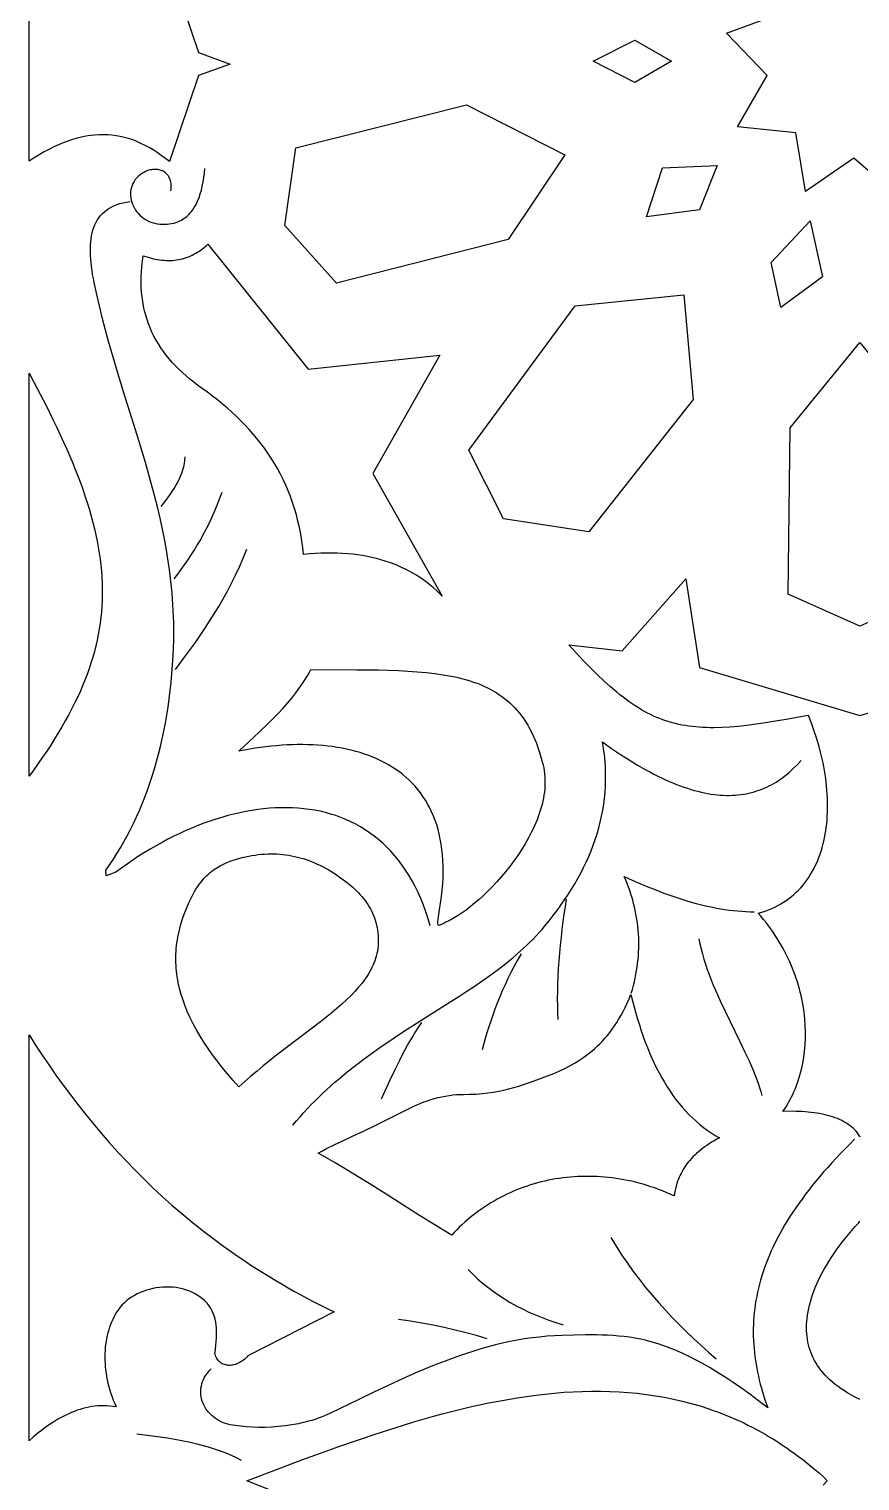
# Model space of a CAD drawing. Extents: x -332 to 348, y -263 to 352.
# Drawn here: x 233.83 to 261.73, y 121.66 to 170.39 of the extents above; entities that cross this region are included whole.
import ezdxf

# ---------------------------------------------------------------- set-up
doc = ezdxf.new("R2010")
doc.units = 0
doc.layers.add('LAYER_1', color=18, linetype='CONTINUOUS')
doc.layers.add('LAYER_2', color=174, linetype='CONTINUOUS')

msp = doc.modelspace()

# ---------------------------------------------------------------- linework, layer by layer
at = {"layer": 'LAYER_1'}
for points in [[(262.899, 172.108), (264.798, 172.596), (264.45, 170.637), (266.213, 169.771), (264.708, 168.498), (265.51, 166.682), (263.551, 166.69), (263.017, 164.775), (261.522, 166.061), (259.901, 164.942), (259.569, 166.904), (257.62, 167.105), (258.607, 168.825), (257.241, 170.252), (259.085, 170.925), (258.942, 172.91), (260.78, 172.222), (261.926, 173.836)], [(255.404, 169.306), (254.17, 168.592), (252.769, 169.306), (254.17, 170.019)], [(251.814, 166.165), (249.919, 163.325), (244.156, 161.86), (242.411, 163.791), (242.78, 166.407), (248.517, 167.85)], [(256.343, 164.324), (254.562, 164.088), (255.092, 165.729), (256.929, 165.813)], [(260.474, 162.073), (259.071, 161.047), (258.747, 162.56), (260.06, 163.948)], [(243.201, 158.975), (247.616, 159.441), (245.369, 155.478), (247.697, 151.359), (247.598, 151.457), (247.498, 151.553), (247.394, 151.644), (247.288, 151.733), (247.179, 151.819), (247.067, 151.901), (246.952, 151.98), (246.834, 152.056), (246.714, 152.128), (246.59, 152.197), (246.463, 152.262), (246.334, 152.324), (246.201, 152.383), (246.065, 152.437), (245.926, 152.488), (245.784, 152.536), (245.638, 152.58), (245.489, 152.62), (245.337, 152.656), (245.182, 152.688), (245.023, 152.716), (244.861, 152.741), (244.695, 152.761), (244.526, 152.778), (244.353, 152.79), (244.176, 152.798), (243.996, 152.802), (243.813, 152.802), (243.625, 152.797), (243.434, 152.789), (243.239, 152.776), (243.041, 152.758), (243.016, 152.991), (242.986, 153.219), (242.949, 153.443), (242.906, 153.663), (242.858, 153.878), (242.803, 154.09), (242.743, 154.297), (242.678, 154.5), (242.606, 154.699), (242.529, 154.894), (242.447, 155.085), (242.36, 155.272), (242.267, 155.456), (242.169, 155.636), (242.067, 155.813), (241.959, 155.986), (241.846, 156.155), (241.729, 156.321), (241.607, 156.484), (241.481, 156.643), (241.35, 156.799), (241.215, 156.953), (241.075, 157.103), (240.931, 157.25), (240.783, 157.394), (240.632, 157.535), (240.476, 157.673), (240.316, 157.809), (240.153, 157.942), (239.986, 158.072), (239.816, 158.2), (239.642, 158.326), (239.499, 158.429), (239.362, 158.534), (239.229, 158.64), (239.101, 158.749), (238.978, 158.859), (238.859, 158.972), (238.746, 159.086), (238.638, 159.203), (238.534, 159.322), (238.436, 159.443), (238.343, 159.566), (238.255, 159.692), (238.172, 159.82), (238.095, 159.951), (238.023, 160.084), (237.956, 160.219), (237.895, 160.358), (237.839, 160.498), (237.789, 160.642), (237.744, 160.788), (237.705, 160.938), (237.672, 161.09), (237.644, 161.245), (237.622, 161.403), (237.606, 161.564), (237.596, 161.728), (237.592, 161.896), (237.594, 162.066), (237.602, 162.24), (237.616, 162.418), (237.636, 162.598), (237.662, 162.782), (237.822, 162.73), (237.978, 162.688), (238.055, 162.671), (238.132, 162.656), (238.207, 162.644), (238.282, 162.635), (238.355, 162.628), (238.428, 162.623), (238.501, 162.621), (238.572, 162.622), (238.643, 162.625), (238.712, 162.631), (238.781, 162.639), (238.85, 162.65), (238.917, 162.664), (238.983, 162.68), (239.049, 162.698), (239.114, 162.719), (239.178, 162.743), (239.241, 162.769), (239.304, 162.798), (239.365, 162.829), (239.426, 162.863), (239.486, 162.899), (239.546, 162.938), (239.604, 162.98), (239.662, 163.024), (239.718, 163.07), (239.774, 163.119), (239.829, 163.171)], [(256.13, 157.952), (252.622, 153.516), (249.758, 153.948), (248.594, 156.262), (252.164, 161.1), (255.817, 161.465)], [(264.067, 157.006), (264.139, 151.429), (261.727, 150.352), (259.316, 151.429), (259.387, 157.006), (261.727, 159.867)], [(234.116, 158.3), (234.387, 157.777), (234.516, 157.521), (234.641, 157.268), (234.761, 157.019), (234.877, 156.772), (234.988, 156.53), (235.095, 156.29), (235.197, 156.053), (235.295, 155.819), (235.389, 155.588), (235.477, 155.36), (235.562, 155.134), (235.641, 154.911), (235.717, 154.69), (235.787, 154.472), (235.853, 154.256), (235.915, 154.042), (235.971, 153.83), (236.023, 153.62), (236.071, 153.412), (236.114, 153.205), (236.152, 153.001), (236.185, 152.798), (236.214, 152.596), (236.238, 152.396), (236.257, 152.197), (236.271, 151.999), (236.281, 151.802), (236.286, 151.607), (236.286, 151.412), (236.281, 151.218), (236.272, 151.025), (236.257, 150.833), (236.238, 150.641), (236.214, 150.449), (236.185, 150.258), (236.151, 150.067), (236.112, 149.876), (236.068, 149.686), (236.02, 149.495), (235.966, 149.304), (235.907, 149.113), (235.844, 148.922), (235.775, 148.73), (235.701, 148.537), (235.622, 148.344), (235.539, 148.151), (235.45, 147.956), (235.356, 147.761), (235.257, 147.565), (235.153, 147.367), (235.043, 147.169), (234.929, 146.969), (234.809, 146.768), (234.685, 146.565), (234.555, 146.361), (234.42, 146.155), (234.279, 145.948), (234.134, 145.738), (233.983, 145.527), (233.827, 145.314), (233.827, 158.838)], [(244.839, 148.889), (245.202, 148.885), (245.554, 148.88), (245.897, 148.872), (246.229, 148.86), (246.551, 148.843), (246.862, 148.822), (247.164, 148.795), (247.454, 148.762), (247.735, 148.721), (247.872, 148.698), (248.005, 148.673), (248.137, 148.646), (248.265, 148.616), (248.391, 148.585), (248.515, 148.551), (248.636, 148.514), (248.754, 148.475), (248.87, 148.433), (248.983, 148.389), (249.093, 148.341), (249.201, 148.291), (249.306, 148.238), (249.409, 148.182), (249.509, 148.123), (249.606, 148.06), (249.701, 147.994), (249.793, 147.925), (249.883, 147.852), (249.97, 147.776), (250.054, 147.696), (250.136, 147.612), (250.215, 147.524), (250.292, 147.433), (250.365, 147.337), (250.437, 147.237), (250.505, 147.133), (250.571, 147.025), (250.635, 146.913), (250.695, 146.796), (250.753, 146.674), (250.809, 146.548), (250.862, 146.418), (250.912, 146.282), (250.959, 146.142), (251.004, 145.996), (251.046, 145.846), (251.086, 145.69), (251.108, 145.592), (251.125, 145.493), (251.137, 145.393), (251.146, 145.292), (251.151, 145.191), (251.151, 145.09), (251.148, 144.988), (251.141, 144.885), (251.13, 144.782), (251.116, 144.679), (251.098, 144.576), (251.077, 144.473), (251.052, 144.369), (251.025, 144.266), (250.994, 144.162), (250.96, 144.059), (250.924, 143.955), (250.885, 143.852), (250.843, 143.75), (250.798, 143.647), (250.752, 143.545), (250.702, 143.444), (250.597, 143.243), (250.484, 143.044), (250.364, 142.849), (250.237, 142.657), (250.104, 142.469), (249.966, 142.286), (249.825, 142.109), (249.68, 141.936), (249.533, 141.77), (249.384, 141.611), (249.234, 141.459), (249.084, 141.314), (248.936, 141.178), (248.789, 141.05), (248.644, 140.932), (248.503, 140.823), (248.366, 140.724), (248.233, 140.636), (248.107, 140.559), (247.987, 140.494), (247.875, 140.44), (247.817, 140.414), (247.765, 140.387), (247.679, 140.34), (247.644, 140.322), (247.615, 140.31), (247.592, 140.306), (247.582, 140.307), (247.573, 140.31), (247.566, 140.316), (247.561, 140.324), (247.553, 140.35), (247.55, 140.388), (247.552, 140.441), (247.559, 140.51), (247.571, 140.596), (247.609, 140.825), (247.646, 141.051), (247.676, 141.272), (247.699, 141.488), (247.716, 141.698), (247.727, 141.904), (247.732, 142.104), (247.731, 142.299), (247.724, 142.489), (247.711, 142.674), (247.692, 142.854), (247.667, 143.029), (247.637, 143.199), (247.602, 143.364), (247.561, 143.524), (247.515, 143.68), (247.464, 143.83), (247.408, 143.976), (247.346, 144.117), (247.28, 144.254), (247.209, 144.386), (247.134, 144.513), (247.054, 144.635), (246.969, 144.754), (246.88, 144.867), (246.787, 144.976), (246.69, 145.081), (246.588, 145.182), (246.483, 145.278), (246.374, 145.369), (246.261, 145.457), (246.144, 145.54), (246.023, 145.619), (245.9, 145.694), (245.772, 145.765), (245.642, 145.831), (245.508, 145.894), (245.372, 145.953), (245.232, 146.007), (245.089, 146.058), (244.944, 146.105), (244.796, 146.148), (244.645, 146.187), (244.492, 146.222), (244.336, 146.254), (244.178, 146.281), (244.018, 146.306), (243.856, 146.326), (243.692, 146.343), (243.526, 146.356), (243.358, 146.366), (243.188, 146.372), (243.017, 146.375), (242.844, 146.375), (242.67, 146.371), (242.495, 146.363), (242.318, 146.353), (242.14, 146.339), (241.962, 146.322), (241.782, 146.301), (241.601, 146.278), (241.42, 146.251), (241.238, 146.222), (241.056, 146.189), (240.873, 146.153), (241.214, 146.478), (241.552, 146.795), (241.883, 147.111), (242.045, 147.271), (242.203, 147.433), (242.357, 147.597), (242.507, 147.765), (242.652, 147.938), (242.791, 148.116), (242.925, 148.299), (242.989, 148.393), (243.052, 148.489), (243.113, 148.587), (243.172, 148.687), (243.229, 148.789), (243.285, 148.893)], [(242.045, 142.708), (242.147, 142.704), (242.248, 142.698), (242.348, 142.689), (242.448, 142.677), (242.547, 142.662), (242.645, 142.645), (242.743, 142.624), (242.84, 142.602), (242.936, 142.576), (243.032, 142.548), (243.127, 142.517), (243.222, 142.484), (243.316, 142.448), (243.409, 142.409), (243.502, 142.368), (243.594, 142.325), (243.686, 142.279), (243.777, 142.23), (243.867, 142.18), (243.957, 142.126), (244.136, 142.013), (244.288, 141.908), (244.434, 141.801), (244.574, 141.69), (244.707, 141.576), (244.833, 141.458), (244.892, 141.397), (244.95, 141.335), (245.005, 141.272), (245.059, 141.208), (245.11, 141.142), (245.158, 141.075), (245.204, 141.006), (245.248, 140.936), (245.289, 140.865), (245.327, 140.792), (245.363, 140.717), (245.396, 140.641), (245.425, 140.563), (245.452, 140.483), (245.476, 140.402), (245.497, 140.318), (245.515, 140.233), (245.53, 140.145), (245.541, 140.056), (245.549, 139.964), (245.553, 139.871), (245.554, 139.775), (245.552, 139.69), (245.545, 139.606), (245.536, 139.523), (245.522, 139.441), (245.506, 139.359), (245.486, 139.279), (245.462, 139.2), (245.436, 139.121), (245.406, 139.044), (245.374, 138.967), (245.338, 138.89), (245.299, 138.815), (245.258, 138.74), (245.213, 138.665), (245.166, 138.591), (245.116, 138.518), (245.064, 138.445), (245.009, 138.373), (244.891, 138.23), (244.765, 138.087), (244.629, 137.946), (244.485, 137.806), (244.333, 137.666), (244.174, 137.527), (244.008, 137.387), (243.836, 137.247), (243.658, 137.106), (243.288, 136.82), (242.503, 136.227), (242.096, 135.915), (241.892, 135.754), (241.686, 135.589), (241.482, 135.42), (241.277, 135.246), (241.074, 135.068), (240.873, 134.885), (240.676, 135.107), (240.489, 135.326), (240.312, 135.543), (240.144, 135.757), (239.986, 135.969), (239.838, 136.179), (239.7, 136.387), (239.571, 136.593), (239.452, 136.798), (239.342, 137), (239.242, 137.202), (239.151, 137.401), (239.07, 137.6), (238.998, 137.797), (238.936, 137.993), (238.883, 138.188), (238.839, 138.382), (238.821, 138.479), (238.805, 138.576), (238.791, 138.672), (238.78, 138.768), (238.771, 138.864), (238.764, 138.96), (238.76, 139.056), (238.758, 139.152), (238.758, 139.248), (238.761, 139.344), (238.765, 139.439), (238.772, 139.535), (238.782, 139.63), (238.793, 139.726), (238.807, 139.821), (238.824, 139.917), (238.863, 140.108), (238.911, 140.3), (238.969, 140.491), (239.035, 140.684), (239.11, 140.876), (239.194, 141.07), (239.288, 141.264), (239.334, 141.354), (239.382, 141.44), (239.431, 141.521), (239.481, 141.598), (239.532, 141.671), (239.584, 141.74), (239.637, 141.805), (239.69, 141.867), (239.744, 141.925), (239.798, 141.98), (239.853, 142.031), (239.908, 142.08), (239.964, 142.125), (240.02, 142.167), (240.132, 142.244), (240.244, 142.31), (240.356, 142.368), (240.467, 142.417), (240.577, 142.46), (240.684, 142.497), (240.789, 142.529), (240.988, 142.582), (241.098, 142.608), (241.206, 142.631), (241.313, 142.651), (241.42, 142.668), (241.526, 142.682), (241.631, 142.693), (241.736, 142.701), (241.84, 142.706), (241.943, 142.709)], [(254.09, 137.781), (254.144, 137.572), (254.2, 137.366), (254.258, 137.165), (254.319, 136.966), (254.383, 136.772), (254.449, 136.581), (254.517, 136.394), (254.588, 136.211), (254.662, 136.032), (254.738, 135.856), (254.817, 135.685), (254.899, 135.518), (254.983, 135.355), (255.07, 135.196), (255.16, 135.041), (255.253, 134.89), (255.349, 134.744), (255.447, 134.602), (255.549, 134.465), (255.653, 134.332), (255.761, 134.203), (255.872, 134.079), (255.985, 133.96), (256.102, 133.845), (256.222, 133.735), (256.345, 133.63), (256.471, 133.529), (256.601, 133.433), (256.733, 133.342), (256.869, 133.257), (257.009, 133.176), (256.918, 133.128), (256.83, 133.079), (256.745, 133.029), (256.663, 132.978), (256.585, 132.926), (256.51, 132.873), (256.437, 132.82), (256.368, 132.765), (256.302, 132.71), (256.238, 132.654), (256.178, 132.597), (256.12, 132.539), (256.065, 132.481), (256.013, 132.421), (255.963, 132.361), (255.916, 132.3), (255.871, 132.239), (255.829, 132.176), (255.79, 132.113), (255.753, 132.049), (255.719, 131.985), (255.686, 131.92), (255.656, 131.854), (255.629, 131.787), (255.603, 131.72), (255.58, 131.652), (255.54, 131.515), (255.508, 131.375), (255.484, 131.233), (255.355, 131.291), (255.225, 131.346), (255.096, 131.399), (254.967, 131.448), (254.837, 131.495), (254.707, 131.539), (254.577, 131.581), (254.447, 131.619), (254.317, 131.655), (254.187, 131.689), (254.057, 131.72), (253.927, 131.748), (253.797, 131.773), (253.667, 131.796), (253.537, 131.816), (253.408, 131.834), (253.279, 131.849), (253.15, 131.862), (253.021, 131.871), (252.893, 131.879), (252.765, 131.884), (252.637, 131.886), (252.51, 131.886), (252.383, 131.884), (252.256, 131.879), (252.13, 131.871), (252.005, 131.861), (251.88, 131.849), (251.756, 131.834), (251.632, 131.817), (251.509, 131.798), (251.387, 131.776), (251.266, 131.752), (251.145, 131.725), (251.025, 131.696), (250.905, 131.665), (250.787, 131.632), (250.669, 131.596), (250.553, 131.558), (250.437, 131.518), (250.322, 131.475), (250.208, 131.431), (250.096, 131.384), (249.984, 131.335), (249.873, 131.283), (249.764, 131.23), (249.655, 131.174), (249.548, 131.116), (249.442, 131.057), (249.337, 130.995), (249.234, 130.93), (249.132, 130.864), (249.031, 130.796), (248.931, 130.726), (248.833, 130.653), (248.736, 130.579), (248.641, 130.502), (248.547, 130.424), (248.455, 130.343), (248.364, 130.261), (248.275, 130.177), (248.188, 130.09), (248.102, 130.002), (248.018, 129.912), (247.752, 130.069), (247.483, 130.232), (246.935, 130.571), (245.814, 131.282), (245.245, 131.642), (244.674, 131.997), (244.389, 132.17), (244.103, 132.34), (243.819, 132.505), (243.536, 132.665), (243.676, 132.743), (243.815, 132.816), (244.094, 132.955), (244.387, 133.093), (244.705, 133.24), (245.062, 133.405), (245.472, 133.6), (245.946, 133.836), (246.212, 133.972), (246.498, 134.121), (246.611, 134.179), (246.726, 134.234), (246.843, 134.286), (246.961, 134.335), (247.081, 134.381), (247.202, 134.424), (247.323, 134.463), (247.446, 134.499), (247.568, 134.53), (247.691, 134.558), (247.814, 134.582), (247.936, 134.602), (248.058, 134.618), (248.179, 134.629), (248.299, 134.635), (248.418, 134.637), (248.633, 134.639), (248.84, 134.648), (249.039, 134.663), (249.231, 134.684), (249.417, 134.711), (249.596, 134.743), (249.771, 134.779), (249.941, 134.82), (250.107, 134.865), (250.271, 134.913), (250.432, 134.964), (250.592, 135.019), (250.91, 135.134), (251.23, 135.255), (251.444, 135.34), (251.654, 135.431), (251.86, 135.53), (251.962, 135.582), (252.062, 135.637), (252.161, 135.694), (252.259, 135.754), (252.356, 135.816), (252.451, 135.881), (252.546, 135.949), (252.638, 136.02), (252.73, 136.094), (252.82, 136.172), (252.908, 136.253), (252.995, 136.338), (253.081, 136.427), (253.165, 136.52), (253.247, 136.617), (253.328, 136.718), (253.407, 136.823), (253.485, 136.933), (253.56, 137.048), (253.634, 137.168), (253.706, 137.292), (253.777, 137.422), (253.845, 137.556), (253.911, 137.696), (253.976, 137.842), (254.039, 137.994)], [(234.047, 136.291), (234.27, 135.952), (234.499, 135.616), (234.732, 135.283), (234.971, 134.951), (235.215, 134.623), (235.464, 134.297), (235.719, 133.974), (235.979, 133.654), (236.246, 133.337), (236.519, 133.023), (236.799, 132.712), (237.085, 132.405), (237.378, 132.101), (237.678, 131.801), (237.986, 131.504), (238.301, 131.211), (238.624, 130.922), (238.955, 130.637), (239.293, 130.356), (239.641, 130.079), (239.996, 129.806), (240.361, 129.537), (240.734, 129.274), (241.117, 129.014), (241.311, 128.886), (241.508, 128.76), (241.708, 128.634), (241.91, 128.51), (242.114, 128.386), (242.321, 128.265), (242.53, 128.144), (242.742, 128.024), (242.956, 127.906), (243.173, 127.789), (243.393, 127.674), (243.615, 127.56), (243.84, 127.447), (244.067, 127.335), (241.177, 125.859), (241.142, 125.821), (241.105, 125.786), (241.068, 125.753), (241.029, 125.722), (240.99, 125.693), (240.95, 125.667), (240.91, 125.643), (240.869, 125.622), (240.828, 125.603), (240.786, 125.586), (240.745, 125.572), (240.703, 125.561), (240.662, 125.552), (240.621, 125.546), (240.58, 125.543), (240.54, 125.542), (240.5, 125.544), (240.461, 125.549), (240.424, 125.557), (240.387, 125.568), (240.351, 125.581), (240.317, 125.598), (240.284, 125.617), (240.252, 125.64), (240.222, 125.665), (240.194, 125.694), (240.167, 125.726), (240.143, 125.761), (240.121, 125.8), (240.101, 125.841), (240.083, 125.886), (240.067, 125.934), (240.088, 126.075), (240.104, 126.209), (240.116, 126.338), (240.124, 126.461), (240.127, 126.578), (240.125, 126.691), (240.119, 126.797), (240.109, 126.899), (240.095, 126.996), (240.076, 127.088), (240.052, 127.175), (240.025, 127.257), (239.993, 127.335), (239.957, 127.409), (239.916, 127.478), (239.871, 127.543), (239.803, 127.628), (239.729, 127.706), (239.65, 127.778), (239.565, 127.844), (239.477, 127.903), (239.384, 127.956), (239.288, 128.004), (239.188, 128.045), (239.085, 128.08), (238.98, 128.109), (238.872, 128.133), (238.763, 128.151), (238.653, 128.163), (238.541, 128.169), (238.429, 128.17), (238.317, 128.165), (238.205, 128.155), (238.094, 128.14), (237.984, 128.119), (237.875, 128.093), (237.767, 128.062), (237.662, 128.026), (237.56, 127.984), (237.46, 127.938), (237.364, 127.887), (237.272, 127.831), (237.183, 127.77), (237.1, 127.705), (237.021, 127.634), (236.947, 127.56), (236.879, 127.48), (236.817, 127.396), (236.769, 127.322), (236.723, 127.244), (236.679, 127.164), (236.639, 127.082), (236.601, 126.997), (236.565, 126.91), (236.533, 126.82), (236.503, 126.729), (236.477, 126.635), (236.453, 126.539), (236.432, 126.442), (236.414, 126.343), (236.4, 126.242), (236.388, 126.14), (236.38, 126.036), (236.374, 125.931), (236.372, 125.824), (236.373, 125.717), (236.378, 125.608), (236.386, 125.499), (236.397, 125.388), (236.412, 125.277), (236.43, 125.165), (236.451, 125.053), (236.477, 124.94), (236.505, 124.827), (236.538, 124.714), (236.574, 124.6), (236.614, 124.486), (236.657, 124.373), (236.705, 124.259), (236.756, 124.146), (236.651, 124.164), (236.547, 124.177), (236.444, 124.185), (236.341, 124.188), (236.239, 124.187), (236.137, 124.182), (236.036, 124.172), (235.935, 124.158), (235.835, 124.14), (235.736, 124.119), (235.638, 124.094), (235.541, 124.065), (235.444, 124.033), (235.349, 123.998), (235.254, 123.96), (235.16, 123.92), (235.067, 123.876), (234.976, 123.83), (234.885, 123.782), (234.796, 123.732), (234.621, 123.625), (234.451, 123.511), (234.286, 123.391), (234.127, 123.268), (233.974, 123.141), (233.827, 123.012), (233.827, 136.632)]]:
    msp.add_lwpolyline(points, close=True, dxfattribs=at)
for points in [[(238.542, 172.489), (239.521, 169.6), (240.583, 169.215), (239.521, 168.83), (238.542, 165.941), (238.405, 166.049), (238.269, 166.15), (238.132, 166.244), (237.996, 166.331), (237.859, 166.412), (237.722, 166.486), (237.585, 166.553), (237.448, 166.613), (237.31, 166.666), (237.171, 166.712), (237.032, 166.752), (236.892, 166.784), (236.751, 166.81), (236.61, 166.828), (236.468, 166.84), (236.324, 166.844), (236.18, 166.842), (236.034, 166.833), (235.887, 166.816), (235.739, 166.793), (235.589, 166.762), (235.438, 166.725), (235.285, 166.68), (235.131, 166.629), (234.975, 166.57), (234.817, 166.504), (234.657, 166.432), (234.495, 166.352), (234.331, 166.264), (234.166, 166.17), (233.997, 166.069), (233.827, 165.96), (233.827, 172.47)], [(261.732, 133.21), (261.727, 133.218), (261.722, 133.21), (261.722, 133.227), (261.683, 133.287), (261.641, 133.345), (261.595, 133.4), (261.546, 133.453), (261.493, 133.503), (261.438, 133.551), (261.379, 133.597), (261.318, 133.64), (261.253, 133.681), (261.186, 133.72), (261.116, 133.757), (261.043, 133.791), (260.967, 133.823), (260.889, 133.853), (260.809, 133.881), (260.726, 133.907), (260.641, 133.931), (260.554, 133.952), (260.464, 133.972), (260.373, 133.99), (260.184, 134.02), (259.988, 134.043), (259.785, 134.058), (259.576, 134.066), (259.361, 134.068), (259.142, 134.064), (259.194, 134.141), (259.245, 134.219), (259.293, 134.299), (259.34, 134.381), (259.386, 134.464), (259.429, 134.549), (259.471, 134.636), (259.51, 134.724), (259.548, 134.813), (259.585, 134.904), (259.651, 135.09), (259.71, 135.281), (259.761, 135.476), (259.805, 135.676), (259.84, 135.88), (259.867, 136.087), (259.886, 136.298), (259.897, 136.513), (259.899, 136.729), (259.892, 136.949), (259.876, 137.17), (259.852, 137.393), (259.818, 137.618), (259.798, 137.73), (259.775, 137.843), (259.75, 137.956), (259.723, 138.069), (259.693, 138.183), (259.661, 138.296), (259.626, 138.409), (259.589, 138.523), (259.55, 138.636), (259.508, 138.749), (259.464, 138.862), (259.417, 138.975), (259.367, 139.087), (259.316, 139.2), (259.261, 139.311), (259.204, 139.423), (259.145, 139.534), (259.082, 139.645), (259.018, 139.755), (258.95, 139.865), (258.88, 139.974), (258.807, 140.083), (258.732, 140.19), (258.654, 140.298), (258.573, 140.404), (258.489, 140.51), (258.403, 140.614), (258.314, 140.718), (258.431, 140.752), (258.545, 140.79), (258.655, 140.831), (258.763, 140.875), (258.867, 140.923), (258.968, 140.974), (259.066, 141.028), (259.16, 141.085), (259.252, 141.146), (259.34, 141.21), (259.426, 141.276), (259.508, 141.346), (259.587, 141.418), (259.664, 141.493), (259.737, 141.571), (259.807, 141.652), (259.874, 141.735), (259.939, 141.821), (260, 141.909), (260.058, 142), (260.114, 142.092), (260.166, 142.188), (260.216, 142.285), (260.263, 142.384), (260.307, 142.486), (260.348, 142.589), (260.387, 142.695), (260.422, 142.802), (260.455, 142.911), (260.485, 143.022), (260.512, 143.135), (260.537, 143.249), (260.559, 143.365), (260.578, 143.482), (260.595, 143.6), (260.609, 143.72), (260.62, 143.841), (260.629, 143.964), (260.635, 144.087), (260.638, 144.212), (260.639, 144.337), (260.638, 144.464), (260.634, 144.591), (260.627, 144.72), (260.618, 144.849), (260.606, 144.978), (260.592, 145.109), (260.576, 145.24), (260.557, 145.371), (260.536, 145.503), (260.512, 145.635), (260.486, 145.767), (260.457, 145.9), (260.427, 146.032), (260.358, 146.298), (260.281, 146.564), (260.194, 146.829), (260.099, 147.092), (259.995, 147.354), (259.611, 147.283), (259.244, 147.217), (258.894, 147.157), (258.559, 147.104), (258.238, 147.058), (257.931, 147.019), (257.637, 146.988), (257.355, 146.964), (257.084, 146.949), (256.823, 146.943), (256.697, 146.943), (256.572, 146.945), (256.45, 146.95), (256.329, 146.957), (256.211, 146.967), (256.094, 146.979), (255.979, 146.994), (255.866, 147.011), (255.754, 147.031), (255.644, 147.053), (255.535, 147.078), (255.427, 147.106), (255.32, 147.137), (255.214, 147.171), (255.109, 147.207), (255.004, 147.247), (254.901, 147.289), (254.797, 147.334), (254.695, 147.383), (254.592, 147.435), (254.49, 147.489), (254.388, 147.547), (254.286, 147.609), (254.184, 147.673), (254.081, 147.741), (253.978, 147.812), (253.875, 147.887), (253.771, 147.965), (253.667, 148.047), (253.562, 148.133), (253.349, 148.314), (253.132, 148.51), (252.909, 148.722), (252.681, 148.949), (252.446, 149.192), (252.203, 149.452), (251.951, 149.728), (253.742, 149.527), (255.885, 151.937), (256.337, 148.965), (261.727, 147.348), (267.117, 148.965)], [(261.727, 124.396), (261.702, 124.408), (261.568, 124.474), (261.441, 124.542), (261.32, 124.612), (261.205, 124.683), (261.096, 124.755), (260.993, 124.829), (260.895, 124.904), (260.803, 124.98), (260.716, 125.057), (260.635, 125.135), (260.559, 125.214), (260.488, 125.294), (260.422, 125.375), (260.36, 125.456), (260.304, 125.538), (260.251, 125.621), (260.203, 125.705), (260.159, 125.79), (260.12, 125.876), (260.084, 125.963), (260.052, 126.051), (260.024, 126.141), (260, 126.232), (259.98, 126.324), (259.963, 126.418), (259.95, 126.513), (259.941, 126.61), (259.935, 126.709), (259.934, 126.809), (259.936, 126.912), (259.942, 127.016), (259.952, 127.122), (259.966, 127.23), (259.984, 127.339), (260.006, 127.451), (260.032, 127.564), (260.063, 127.678), (260.098, 127.795), (260.136, 127.912), (260.18, 128.031), (260.227, 128.152), (260.279, 128.274), (260.335, 128.397), (260.395, 128.521), (260.459, 128.646), (260.528, 128.772), (260.601, 128.899), (260.679, 129.026), (260.76, 129.155), (260.846, 129.284), (260.936, 129.414), (261.031, 129.544), (261.129, 129.674), (261.232, 129.805), (261.339, 129.936), (261.45, 130.067), (261.565, 130.199), (261.684, 130.33), (261.727, 130.376)], [(242.361, 121.186), (241.141, 121.664), (242.372, 122.142), (242.99, 122.37), (243.611, 122.596), (244.234, 122.819), (244.86, 123.037), (245.488, 123.247), (246.117, 123.45), (246.432, 123.548), (246.748, 123.643), (247.063, 123.735), (247.379, 123.824), (247.694, 123.91), (248.01, 123.992), (248.325, 124.071), (248.641, 124.146), (248.956, 124.216), (249.271, 124.283), (249.586, 124.345), (249.901, 124.402), (250.215, 124.455), (250.529, 124.502), (250.843, 124.544), (251.156, 124.581), (251.469, 124.612), (251.781, 124.638), (252.092, 124.657), (252.403, 124.67), (252.713, 124.676), (253.022, 124.676), (253.33, 124.669), (253.638, 124.655), (253.944, 124.634), (254.25, 124.605), (254.554, 124.569), (254.858, 124.525), (255.16, 124.472), (255.461, 124.412), (255.761, 124.343), (256.06, 124.266), (256.357, 124.179), (256.653, 124.084), (256.801, 124.032), (256.948, 123.979), (257.094, 123.923), (257.241, 123.865), (257.387, 123.804), (257.532, 123.741), (257.678, 123.676), (257.822, 123.608), (257.967, 123.537), (258.111, 123.464), (258.254, 123.388), (258.397, 123.31), (258.54, 123.229), (258.682, 123.146), (258.824, 123.06), (258.966, 122.971), (259.107, 122.879), (259.247, 122.785), (259.387, 122.688), (259.527, 122.588), (259.666, 122.486), (259.804, 122.38), (259.942, 122.272), (260.08, 122.161), (260.217, 122.047), (260.354, 121.93), (260.49, 121.81), (260.627, 121.664), (260.494, 121.519)]]:
    msp.add_lwpolyline(points, dxfattribs=at)
at = {"layer": 'LAYER_2'}
for points in [[(238.594, 164.964), (238.6, 165.028), (238.602, 165.09), (238.6, 165.148), (238.595, 165.204), (238.586, 165.256), (238.573, 165.304), (238.558, 165.35), (238.54, 165.393), (238.519, 165.432), (238.495, 165.469), (238.469, 165.503), (238.44, 165.533), (238.41, 165.561), (238.377, 165.585), (238.343, 165.607), (238.306, 165.626), (238.269, 165.642), (238.23, 165.655), (238.19, 165.666), (238.149, 165.673), (238.107, 165.678), (238.064, 165.68), (238.021, 165.679), (237.978, 165.676), (237.934, 165.67), (237.891, 165.662), (237.847, 165.65), (237.804, 165.637), (237.761, 165.62), (237.719, 165.601), (237.678, 165.58), (237.638, 165.556), (237.566, 165.506), (237.502, 165.453), (237.445, 165.396), (237.395, 165.337), (237.352, 165.274), (237.316, 165.21), (237.287, 165.143), (237.264, 165.075), (237.248, 165.005), (237.238, 164.935), (237.234, 164.864), (237.236, 164.792), (237.243, 164.721), (237.257, 164.65), (237.276, 164.58), (237.301, 164.511), (237.33, 164.443), (237.365, 164.377), (237.405, 164.314), (237.45, 164.253), (237.499, 164.194), (237.553, 164.139), (237.612, 164.087), (237.675, 164.039), (237.741, 163.996), (237.812, 163.957), (237.887, 163.922), (237.965, 163.893), (238.047, 163.87), (238.133, 163.852), (238.221, 163.841), (238.313, 163.836), (238.389, 163.837), (238.464, 163.841), (238.538, 163.85), (238.612, 163.862), (238.685, 163.879), (238.756, 163.9), (238.826, 163.925), (238.893, 163.954), (238.943, 163.979), (238.991, 164.007), (239.037, 164.037), (239.082, 164.069), (239.124, 164.103), (239.165, 164.14), (239.205, 164.179), (239.242, 164.22), (239.278, 164.263), (239.313, 164.307), (239.346, 164.354), (239.377, 164.403), (239.435, 164.506), (239.488, 164.616), (239.535, 164.733), (239.577, 164.857), (239.614, 164.986), (239.646, 165.121), (239.674, 165.262), (239.697, 165.407), (239.716, 165.557), (239.732, 165.711)], [(247.3, 140.291), (247.229, 140.532), (247.152, 140.764), (247.069, 140.988), (246.981, 141.205), (246.888, 141.413), (246.79, 141.613), (246.687, 141.805), (246.58, 141.989), (246.467, 142.166), (246.35, 142.335), (246.229, 142.496), (246.103, 142.65), (245.973, 142.796), (245.839, 142.934), (245.701, 143.066), (245.559, 143.19), (245.413, 143.307), (245.264, 143.417), (245.111, 143.519), (244.955, 143.615), (244.796, 143.704), (244.634, 143.786), (244.468, 143.861), (244.3, 143.929), (244.128, 143.991), (243.955, 144.046), (243.778, 144.094), (243.599, 144.136), (243.418, 144.172), (243.235, 144.202), (243.05, 144.225), (242.862, 144.242), (242.673, 144.253), (242.483, 144.258), (242.29, 144.257), (242.096, 144.25), (241.901, 144.237), (241.705, 144.219), (241.507, 144.194), (241.309, 144.165), (241.109, 144.129), (240.909, 144.089), (240.708, 144.042), (240.507, 143.991), (240.305, 143.934), (240.103, 143.872), (239.901, 143.805), (239.699, 143.733), (239.497, 143.656), (239.295, 143.574), (239.094, 143.487), (238.893, 143.395), (238.692, 143.299), (238.492, 143.198), (238.293, 143.092), (238.095, 142.982), (237.898, 142.867), (237.702, 142.749), (237.508, 142.626), (237.314, 142.498), (237.123, 142.367), (236.933, 142.231), (236.744, 142.091), (236.417, 141.967), (236.407, 142.164), (236.535, 142.346), (236.659, 142.531), (236.78, 142.721), (236.898, 142.915), (237.013, 143.113), (237.124, 143.316), (237.231, 143.522), (237.335, 143.732), (237.436, 143.947), (237.532, 144.165), (237.626, 144.388), (237.715, 144.614), (237.801, 144.845), (237.884, 145.079), (237.962, 145.317), (238.037, 145.559), (238.108, 145.805), (238.175, 146.055), (238.238, 146.309), (238.297, 146.566), (238.352, 146.828), (238.404, 147.093), (238.451, 147.361), (238.494, 147.634), (238.533, 147.91), (238.568, 148.19), (238.598, 148.473), (238.624, 148.76), (238.647, 149.051), (238.664, 149.345), (238.678, 149.643), (238.684, 149.851), (238.687, 150.057), (238.687, 150.263), (238.685, 150.467), (238.679, 150.67), (238.671, 150.871), (238.66, 151.072), (238.647, 151.272), (238.63, 151.471), (238.612, 151.668), (238.591, 151.865), (238.568, 152.061), (238.542, 152.256), (238.515, 152.45), (238.453, 152.837), (238.384, 153.22), (238.308, 153.601), (238.225, 153.979), (238.136, 154.355), (238.042, 154.73), (237.943, 155.103), (237.84, 155.475), (237.733, 155.846), (237.623, 156.216), (237.511, 156.586), (237.281, 157.325), (237.049, 158.067), (236.819, 158.812), (236.706, 159.187), (236.596, 159.564), (236.488, 159.943), (236.384, 160.324), (236.284, 160.708), (236.189, 161.095), (236.099, 161.485), (236.015, 161.879), (235.987, 162.018), (235.963, 162.155), (235.942, 162.288), (235.924, 162.419), (235.909, 162.547), (235.898, 162.672), (235.891, 162.793), (235.887, 162.912), (235.887, 163.027), (235.891, 163.139), (235.9, 163.247), (235.912, 163.352), (235.929, 163.454), (235.95, 163.551), (235.975, 163.645), (236.005, 163.736), (236.04, 163.822), (236.08, 163.904), (236.125, 163.983), (236.175, 164.057), (236.231, 164.128), (236.291, 164.194), (236.357, 164.255), (236.429, 164.313), (236.506, 164.366), (236.59, 164.414), (236.679, 164.458), (236.774, 164.497), (236.875, 164.531), (236.983, 164.561), (237.097, 164.585), (237.217, 164.605)], [(238.268, 154.368), (238.419, 154.566), (238.563, 154.765), (238.631, 154.866), (238.696, 154.967), (238.758, 155.068), (238.815, 155.171), (238.868, 155.274), (238.916, 155.379), (238.958, 155.484), (238.994, 155.591), (239.024, 155.699), (239.047, 155.808), (239.062, 155.919), (239.069, 156.031)], [(238.705, 151.944), (238.82, 152.095), (238.933, 152.249), (239.045, 152.405), (239.155, 152.564), (239.264, 152.727), (239.371, 152.894), (239.476, 153.065), (239.579, 153.24), (239.679, 153.421), (239.778, 153.606), (239.873, 153.797), (239.966, 153.994), (240.056, 154.197), (240.143, 154.407), (240.226, 154.623), (240.307, 154.847)], [(238.749, 148.9), (239.084, 149.349), (239.249, 149.576), (239.413, 149.806), (239.575, 150.038), (239.734, 150.275), (239.891, 150.515), (240.045, 150.76), (240.196, 151.009), (240.343, 151.264), (240.486, 151.525), (240.626, 151.792), (240.761, 152.065), (240.891, 152.346), (241.016, 152.634), (241.136, 152.93)], [(242.689, 133.601), (242.808, 133.744), (242.93, 133.886), (243.053, 134.024), (243.178, 134.16), (243.305, 134.293), (243.434, 134.424), (243.564, 134.552), (243.695, 134.678), (243.828, 134.802), (243.963, 134.923), (244.098, 135.042), (244.235, 135.16), (244.512, 135.389), (244.793, 135.61), (245.078, 135.825), (245.365, 136.034), (245.654, 136.238), (245.945, 136.436), (246.236, 136.631), (246.528, 136.821), (247.111, 137.193), (247.687, 137.558), (248.253, 137.919), (248.53, 138.1), (248.803, 138.282), (249.071, 138.466), (249.332, 138.652), (249.588, 138.84), (249.837, 139.032), (250.078, 139.228), (250.195, 139.328), (250.311, 139.429), (250.424, 139.531), (250.535, 139.635), (250.644, 139.74), (250.75, 139.846), (250.854, 139.954), (250.955, 140.064), (251.054, 140.175), (251.149, 140.288), (251.29, 140.461), (251.426, 140.635), (251.558, 140.809), (251.685, 140.985), (251.808, 141.162), (251.927, 141.34), (252.041, 141.52), (252.15, 141.7), (252.254, 141.882), (252.353, 142.065), (252.448, 142.249), (252.537, 142.435), (252.62, 142.622), (252.699, 142.81), (252.772, 143), (252.839, 143.191), (252.901, 143.384), (252.957, 143.578), (253.008, 143.774), (253.052, 143.971), (253.09, 144.17), (253.122, 144.37), (253.148, 144.572), (253.168, 144.775), (253.181, 144.98), (253.188, 145.187), (253.188, 145.396), (253.181, 145.606), (253.167, 145.818), (253.147, 146.032), (253.119, 146.247), (253.085, 146.465), (253.389, 146.248), (253.686, 146.046), (253.976, 145.859), (254.259, 145.687), (254.535, 145.529), (254.67, 145.456), (254.804, 145.386), (254.936, 145.319), (255.066, 145.256), (255.195, 145.196), (255.321, 145.14), (255.447, 145.087), (255.57, 145.037), (255.692, 144.991), (255.813, 144.948), (255.932, 144.908), (256.049, 144.871), (256.165, 144.838), (256.279, 144.808), (256.391, 144.78), (256.503, 144.756), (256.612, 144.735), (256.72, 144.717), (256.827, 144.702), (256.932, 144.69), (257.036, 144.681), (257.139, 144.675), (257.24, 144.672), (257.339, 144.672), (257.437, 144.674), (257.534, 144.679), (257.63, 144.687), (257.724, 144.698), (257.817, 144.712), (257.908, 144.728), (257.998, 144.747), (258.087, 144.768), (258.175, 144.792), (258.262, 144.819), (258.347, 144.848), (258.431, 144.879), (258.514, 144.913), (258.595, 144.95), (258.676, 144.989), (258.755, 145.03), (258.833, 145.074), (258.91, 145.12), (258.986, 145.168), (259.06, 145.219), (259.134, 145.271), (259.207, 145.326), (259.278, 145.384), (259.349, 145.443), (259.487, 145.568), (259.62, 145.701), (259.75, 145.842)], [(254.05, 138.032), (254.086, 138.16), (254.12, 138.288), (254.151, 138.415), (254.179, 138.541), (254.204, 138.667), (254.226, 138.793), (254.245, 138.918), (254.261, 139.043), (254.275, 139.167), (254.286, 139.291), (254.293, 139.415), (254.299, 139.538), (254.301, 139.661), (254.3, 139.784), (254.297, 139.906), (254.29, 140.028), (254.281, 140.15), (254.27, 140.271), (254.255, 140.392), (254.237, 140.513), (254.217, 140.634), (254.194, 140.755), (254.168, 140.875), (254.139, 140.995), (254.108, 141.115), (254.074, 141.235), (254.037, 141.354), (253.997, 141.474), (253.955, 141.593), (253.909, 141.712), (253.861, 141.831), (253.81, 141.95), (254.073, 141.831), (254.336, 141.715), (254.602, 141.603), (254.869, 141.496), (255.137, 141.393), (255.407, 141.297), (255.678, 141.206), (255.951, 141.122), (256.225, 141.046), (256.501, 140.977), (256.778, 140.917), (256.916, 140.89), (257.056, 140.866), (257.195, 140.844), (257.335, 140.824), (257.475, 140.807), (257.616, 140.793), (257.756, 140.781), (257.897, 140.772), (258.038, 140.766), (258.18, 140.763)], [(251.862, 141.188), (251.824, 140.942), (251.787, 140.69), (251.752, 140.433), (251.72, 140.173), (251.69, 139.91), (251.663, 139.645), (251.639, 139.38), (251.617, 139.116), (251.599, 138.853), (251.585, 138.592), (251.574, 138.336), (251.567, 138.084), (251.564, 137.838), (251.566, 137.599), (251.572, 137.367), (251.582, 137.145)], [(256.321, 139.855), (256.353, 139.688), (256.392, 139.52), (256.436, 139.35), (256.486, 139.178), (256.541, 139.005), (256.6, 138.832), (256.664, 138.657), (256.732, 138.482), (256.803, 138.307), (256.878, 138.131), (257.034, 137.78), (257.197, 137.431), (257.364, 137.084), (257.696, 136.406), (257.854, 136.078), (258.003, 135.758), (258.139, 135.449), (258.201, 135.3), (258.258, 135.153), (258.311, 135.01), (258.359, 134.87), (258.4, 134.734), (258.436, 134.602)], [(250.348, 139.351), (250.229, 139.144), (250.115, 138.938), (250.007, 138.731), (249.905, 138.524), (249.809, 138.317), (249.717, 138.111), (249.631, 137.906), (249.549, 137.702), (249.472, 137.499), (249.399, 137.297), (249.33, 137.097), (249.265, 136.899), (249.203, 136.703), (249.145, 136.509), (249.038, 136.129)], [(247.01, 137.051), (246.907, 136.903), (246.807, 136.751), (246.71, 136.595), (246.615, 136.435), (246.524, 136.273), (246.435, 136.109), (246.348, 135.943), (246.264, 135.776), (246.102, 135.442), (245.947, 135.111), (245.656, 134.476)], [(261.547, 133.129), (261.385, 132.97), (261.228, 132.811), (261.075, 132.654), (260.927, 132.497), (260.783, 132.342), (260.643, 132.187), (260.507, 132.033), (260.376, 131.879), (260.249, 131.727), (260.125, 131.575), (260.006, 131.424), (259.891, 131.274), (259.781, 131.125), (259.674, 130.976), (259.571, 130.828), (259.472, 130.681), (259.376, 130.534), (259.285, 130.388), (259.198, 130.243), (259.114, 130.098), (259.034, 129.954), (258.957, 129.811), (258.885, 129.668), (258.816, 129.525), (258.75, 129.384), (258.689, 129.242), (258.63, 129.102), (258.576, 128.961), (258.524, 128.822), (258.476, 128.682), (258.432, 128.543), (258.391, 128.405), (258.353, 128.267), (258.318, 128.13), (258.287, 127.993), (258.259, 127.856), (258.234, 127.719), (258.212, 127.583), (258.193, 127.448), (258.178, 127.312), (258.165, 127.177), (258.155, 127.043), (258.149, 126.908), (258.145, 126.774), (258.144, 126.64), (258.146, 126.506), (258.151, 126.373), (258.159, 126.239), (258.169, 126.106), (258.182, 125.973), (258.198, 125.84), (258.216, 125.708), (258.237, 125.575), (258.261, 125.443), (258.287, 125.31), (258.315, 125.178), (258.347, 125.046), (258.38, 124.914), (258.416, 124.782), (258.454, 124.65), (258.538, 124.385), (258.63, 124.121), (258.325, 124.355), (258.03, 124.574), (257.745, 124.778), (257.47, 124.968), (257.205, 125.144), (256.948, 125.307), (256.699, 125.458), (256.458, 125.596), (256.224, 125.722), (255.997, 125.838), (255.776, 125.942), (255.561, 126.036), (255.352, 126.121), (255.147, 126.196), (254.946, 126.263), (254.749, 126.321), (254.556, 126.372), (254.365, 126.416), (254.177, 126.452), (253.991, 126.483), (253.806, 126.508), (253.622, 126.527), (253.438, 126.542), (253.254, 126.552), (253.07, 126.559), (252.884, 126.563), (252.508, 126.562), (252.122, 126.555), (251.721, 126.544), (251.468, 126.534), (251.216, 126.517), (250.965, 126.493), (250.716, 126.463), (250.468, 126.427), (250.221, 126.385), (249.975, 126.338), (249.73, 126.284), (249.486, 126.226), (249.243, 126.162), (249.001, 126.094), (248.759, 126.021), (248.518, 125.944), (248.277, 125.863), (248.037, 125.777), (247.797, 125.688), (247.558, 125.595), (247.318, 125.5), (247.079, 125.401), (246.84, 125.299), (246.362, 125.087), (245.882, 124.867), (245.402, 124.64), (244.92, 124.408), (243.946, 123.935), (243.847, 123.889), (243.745, 123.845), (243.641, 123.804), (243.536, 123.765), (243.43, 123.729), (243.322, 123.695), (243.212, 123.664), (243.102, 123.635), (242.991, 123.609), (242.879, 123.585), (242.654, 123.543), (242.429, 123.511), (242.204, 123.486), (241.98, 123.47), (241.761, 123.461), (241.545, 123.46), (241.336, 123.465), (241.134, 123.478), (240.94, 123.496), (240.756, 123.52), (240.584, 123.55), (240.504, 123.568), (240.427, 123.591), (240.352, 123.618), (240.279, 123.649), (240.21, 123.684), (240.143, 123.723), (240.079, 123.766), (240.018, 123.812), (239.961, 123.861), (239.907, 123.913), (239.857, 123.968), (239.811, 124.026), (239.768, 124.086), (239.73, 124.148), (239.696, 124.212), (239.667, 124.279), (239.642, 124.346), (239.622, 124.415), (239.607, 124.486), (239.597, 124.557), (239.593, 124.629), (239.594, 124.702), (239.6, 124.776), (239.613, 124.849), (239.631, 124.923), (239.655, 124.996), (239.686, 125.07), (239.723, 125.142), (239.767, 125.214), (239.817, 125.285), (239.874, 125.355), (239.939, 125.423)], [(253.357, 129.836), (253.446, 129.688), (253.537, 129.541), (253.723, 129.252), (253.916, 128.97), (254.115, 128.693), (254.32, 128.422), (254.531, 128.157), (254.747, 127.897), (254.969, 127.642), (255.195, 127.392), (255.426, 127.147), (255.662, 126.905), (255.902, 126.668), (256.146, 126.435), (256.394, 126.206), (256.645, 125.98), (256.9, 125.757)], [(248.568, 128.755), (248.726, 128.598), (248.889, 128.447), (249.058, 128.302), (249.232, 128.161), (249.412, 128.027), (249.598, 127.897), (249.789, 127.773), (249.986, 127.655), (250.188, 127.541), (250.396, 127.434), (250.609, 127.331), (250.828, 127.234), (251.053, 127.143), (251.283, 127.057), (251.519, 126.976), (251.76, 126.901)], [(249.207, 126.437), (248.857, 126.539), (248.501, 126.634), (248.138, 126.724), (247.77, 126.808), (247.396, 126.886), (247.016, 126.959), (246.63, 127.025), (246.238, 127.086)], [(237.449, 123.239), (237.716, 123.21), (237.977, 123.179), (238.232, 123.144), (238.481, 123.106), (238.724, 123.065), (238.961, 123.02), (239.191, 122.972), (239.415, 122.92), (239.632, 122.864), (239.842, 122.805), (240.045, 122.742), (240.241, 122.675), (240.43, 122.604), (240.611, 122.528), (240.785, 122.449), (240.951, 122.365)]]:
    msp.add_lwpolyline(points, dxfattribs=at)

doc.saveas('drawing.dxf')
